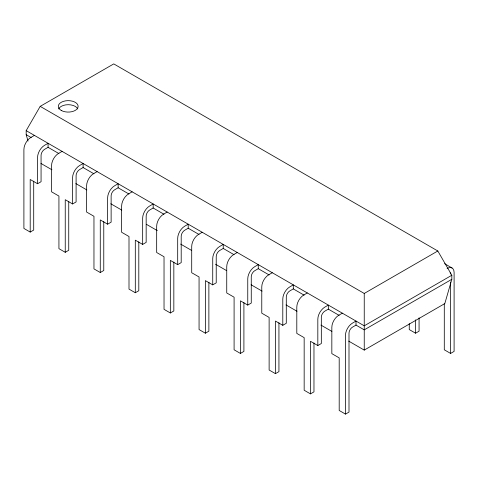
<?xml version="1.0" encoding="UTF-8"?>
<svg xmlns="http://www.w3.org/2000/svg" width="478" height="478" viewBox="0 0 478 478"><rect width="100%" height="100%" fill="white"/><g stroke="black" fill="none" stroke-linecap="round" stroke-linejoin="round"><path stroke-width="0.72" d="M28.035 141.112L26.176 134.682L26.176 130.637L40.188 106.367L113.758 63.897L437.812 250.986L451.824 275.256L451.824 279.301L444.815 303.572L364.242 350.093L348.725 341.131M34.41 135.394L30.909 137.413A9.907 5.718 -60 0 0 23.9 149.548L23.9 228.43L30.204 232.075L33.711 230.049L33.711 181.168M58.902 153.575L48.075 147.326L44.568 149.351A4.953 2.862 -60 0 0 41.066 155.416L41.066 181.712L37.565 183.731L30.204 179.483L30.204 232.075M62.086 151.371L58.585 153.396A9.907 5.718 -60 0 0 51.576 165.531L51.576 191.821L58.931 196.07L58.931 248.662L65.241 252.3L68.742 250.275L68.742 201.393M93.933 173.801L83.106 167.551L79.599 169.576A4.953 2.862 -60 0 0 76.098 175.641L76.098 201.937L72.596 203.957L65.241 199.708L65.241 252.3M97.118 171.596L93.616 173.622A9.907 5.718 -60 0 0 86.608 185.757L86.608 212.047L93.963 216.295L93.963 268.887L100.272 272.526L103.774 270.5L103.774 221.619M128.964 194.032L118.138 187.776L114.636 189.802A4.953 2.862 -60 0 0 111.129 195.866L111.129 222.162L107.628 224.182L100.272 219.94L100.272 272.526M132.149 191.821L128.648 193.847A9.907 5.718 -60 0 0 121.639 205.982L121.639 232.272L129 236.52L129 289.112L135.304 292.751L138.805 290.726L138.805 241.844M163.996 214.258L153.169 208.002L149.668 210.027A4.953 2.862 -60 0 0 146.166 216.092L146.166 242.388L142.659 244.413L135.304 240.165L135.304 292.751M167.181 212.047L163.679 214.072A9.907 5.718 -60 0 0 156.67 226.208L156.67 252.504L164.032 256.746L164.032 309.338L170.335 312.976L173.837 310.957L173.837 262.069M199.033 234.483L188.201 228.227L184.699 230.253A4.953 2.862 -60 0 0 181.198 236.317L181.198 262.613L177.691 264.639L170.335 260.391L170.335 312.976M202.218 232.272L198.711 234.298A9.907 5.718 -60 0 0 191.708 246.433L191.708 272.729L199.063 276.977L199.063 329.563L205.367 333.202L208.874 331.182L208.874 282.295M234.065 254.708L223.238 248.452L219.731 250.478A4.953 2.862 -60 0 0 216.229 256.549L216.229 282.839L212.728 284.864L205.367 280.616L205.367 333.202M237.249 252.498L233.748 254.523A9.907 5.718 -60 0 0 226.739 266.658L226.739 292.954L234.095 297.202L234.095 349.788L240.404 353.427L243.905 351.408L243.905 302.52M269.096 274.934L258.269 268.684L254.762 270.703A4.953 2.862 -60 0 0 251.261 276.774L251.261 303.064L247.759 305.089L240.404 300.841L240.404 353.427M272.281 272.729L268.779 274.748A9.907 5.718 -60 0 0 261.771 286.884L261.771 313.18L269.126 317.428L269.126 370.014L275.436 373.653L278.937 371.633L278.937 322.746M304.127 295.159L293.301 288.909L289.799 290.929A4.953 2.862 -60 0 0 286.292 296.999L286.292 323.289L282.791 325.315L275.436 321.067L275.436 373.653M307.312 292.954L303.811 294.974A9.907 5.718 -60 0 0 296.802 307.109L296.802 333.405L304.163 337.653L304.163 390.239L310.467 393.878L313.968 391.858L313.968 342.971M339.159 315.384L328.332 309.135L324.831 311.154A4.953 2.862 -60 0 0 321.33 317.225L321.33 343.515L317.822 345.54L310.467 341.292L310.467 393.878M40.188 106.367L364.242 293.456L437.812 250.986M342.344 313.18L338.842 315.199A9.907 5.718 -60 0 0 331.834 327.334L331.834 353.63L339.195 357.879L339.195 410.465L345.498 414.103L349 412.084L349 333.202A4.953 2.862 -60 0 1 352.507 327.131L356.008 325.112L364.242 329.862L451.824 279.301M451.824 275.256L364.242 325.817L26.176 130.637M409.258 323.636L409.258 329.563L415.561 333.202L419.069 331.182L419.069 317.846M444.289 303.865L444.289 349.788L450.599 353.427L454.1 351.408L454.1 272.526A9.907 5.718 -60 0 0 447.091 268.481M444.594 263.683L452.051 267.991M26.176 134.682L31.243 137.61M40.941 163.434L51.935 169.78M75.859 183.594L86.853 189.939M110.777 203.753L121.765 210.099M146.34 224.284L157.328 230.629M180.606 244.073L191.6 250.418M215.524 264.226L226.518 270.578M251.087 284.763L262.081 291.108M286.005 304.922L296.993 311.268M320.917 325.076L331.911 331.427M450.599 281.99L450.599 353.427M415.561 319.872L415.561 333.202M364.242 293.456L364.242 350.093M356.008 325.112L356.008 321.067L352.507 323.086A9.907 5.718 -60 0 0 345.498 335.221L345.498 414.103M328.332 309.135L328.332 305.089L324.831 307.109A9.907 5.718 -60 0 0 317.822 319.244L317.822 345.54M293.301 288.909L293.301 284.864L289.799 286.884A9.907 5.718 -60 0 0 282.791 299.019L282.791 325.315M258.269 268.684L258.269 264.639L254.762 266.658A9.907 5.718 -60 0 0 247.759 278.794L247.759 305.089M223.238 248.452L223.238 244.407L219.731 246.433A9.907 5.718 -60 0 0 212.728 258.568L212.728 284.864M188.201 228.227L188.201 224.182L184.699 226.208A9.907 5.718 -60 0 0 177.691 238.343L177.691 264.639M153.169 208.002L153.169 203.957L149.668 205.982A9.907 5.718 -60 0 0 142.659 218.117L142.659 244.413M118.138 187.776L118.138 183.731L114.636 185.757A9.907 5.718 -60 0 0 107.628 197.892L107.628 224.182M83.106 167.551L83.106 163.506L79.599 165.531A9.907 5.718 -60 0 0 72.596 177.667L72.596 203.957M48.075 147.326L48.075 143.281L44.568 145.306A9.907 5.718 -60 0 0 37.565 157.441L37.565 183.731M58.645 108.93A9.907 5.718 0 0 1 68.217 104.694A9.907 5.718 0 0 1 77.789 108.93M450.127 272.795A4.953 2.862 -60 0 1 450.33 273.153M450.479 273.571A4.953 2.862 -60 0 1 450.569 274.037M61.208 110.412A9.907 5.718 0 0 0 77.789 107.849A9.907 5.718 0 0 0 65.653 100.84A9.907 5.718 0 0 0 61.208 110.412"/></g></svg>
